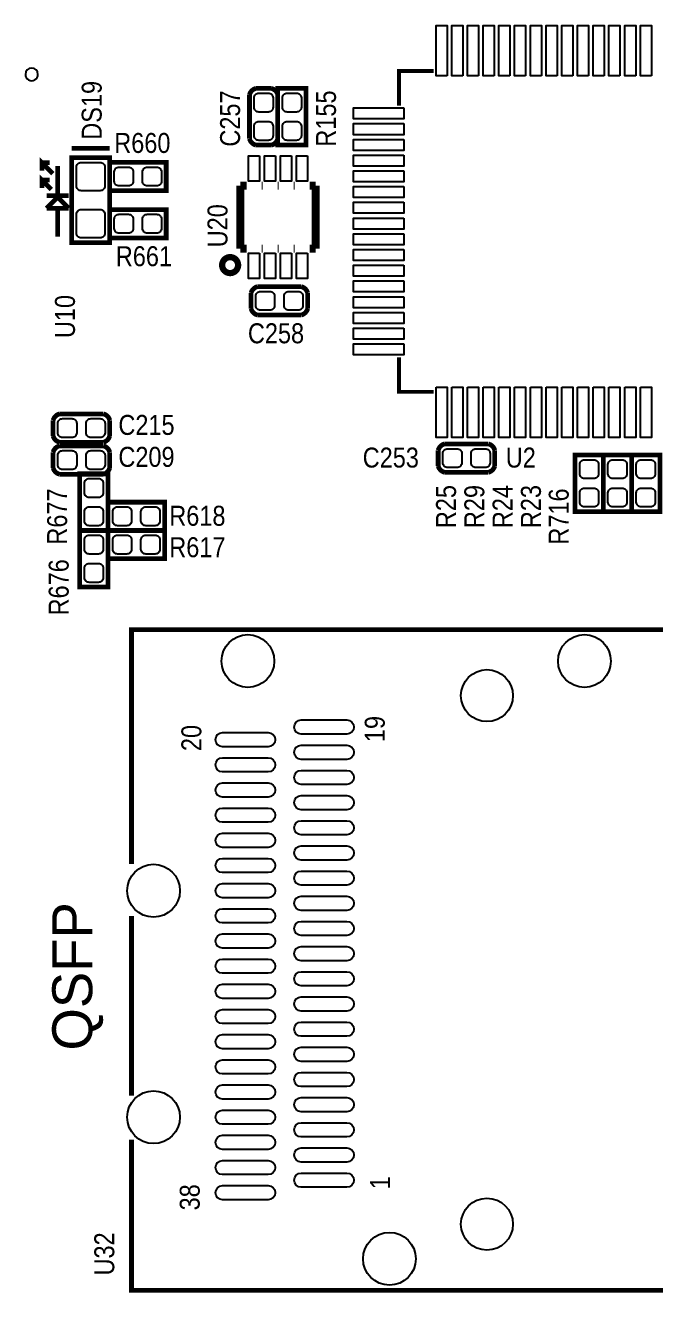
# Model space of a CAD drawing. Extents: x 35 to 236, y 10 to 166.
# Drawn here: x 172.22 to 192.27, y 100.15 to 140.44 of the extents above; entities that cross this region are included whole.
import ezdxf
from ezdxf.enums import TextEntityAlignment as Align

# ---------------------------------------------------------------- set-up
doc = ezdxf.new("R2010")
doc.units = 0
for name, color, linetype in [('BG_SILKSCREEN_TOP', 254, 'CONTINUOUS'), ('PG_SILKSCREEN_TOP', 254, 'CONTINUOUS'), ('PIN_SOLDERMASK_TOP', 85, 'CONTINUOUS'), ('RD_SILKSCREEN_TOP', 142, 'CONTINUOUS')]:
    doc.layers.add(name, color=color, linetype=linetype)

msp = doc.modelspace()

# ---------------------------------------------------------------- linework, layer by layer
at = {"layer": 'PG_SILKSCREEN_TOP'}
msp.add_lwpolyline([(172.6222, 138.8768, 0.99996), (172.2223, 138.8768, 1.00004), (172.6222, 138.8768)], format="xyb", dxfattribs=at)
for points, const_width in [([(184.1063, 137.8858), (184.1063, 138.9858), (185.2063, 138.9858)], 0.125), ([(180.5, 136.63), (180.25, 136.63), (180.25, 138.43), (181.15, 138.43), (181.15, 136.63), (180.5, 136.63)], 0.15), ([(174.9, 136.53), (173.7, 136.53)], 0.15), ([(179.55, 136.63), (180.05, 136.63)], 0.15), ([(173.1, 135.72), (172.75, 136.07), (172.75, 135.82)], 0.15), ([(174.5, 136.23), (173.7, 136.23), (173.7, 133.53), (174.5, 133.53)], 0.15), ([(174.5, 136.23), (174.9, 136.23), (174.9, 133.53), (174.5, 133.53)], 0.15), ([(176.7, 135.43), (176.7, 135.18), (174.9, 135.18), (174.9, 136.08), (176.7, 136.08), (176.7, 135.43)], 0.15), ([(172.75, 136.07), (173, 136.07)], 0.15), ([(173.25, 134.97), (173.25, 135.97)], 0.15), ([(173.05, 135.22), (172.75, 135.52), (172.75, 135.27)], 0.15), ([(172.75, 135.52), (173, 135.52)], 0.15), ([(179.0592, 133.3383), (179.0592, 135.3398)], 0.254), ([(179.0592, 135.3398), (179.2573, 135.3398)], 0.254), ([(179.7348, 135.3398), (179.7653, 135.3398)], 0.254), ([(180.2428, 135.3398), (180.2733, 135.3398)], 0.254), ([(180.7508, 135.3398), (180.7813, 135.3398)], 0.254), ([(181.2588, 135.3398), (181.4569, 135.3398)], 0.254), ([(181.4569, 135.3398), (181.4569, 133.3383)], 0.254), ([(172.9, 135.02), (173.6, 135.02)], 0.15), ([(172.9, 134.62), (173.25, 134.97)], 0.15), ([(173.25, 134.97), (173.6, 134.62)], 0.15), ([(173.6, 134.62), (172.9, 134.62)], 0.15), ([(173.25, 134.57), (173.25, 133.72)], 0.15), ([(176.7, 133.93), (176.7, 133.68), (174.9, 133.68), (174.9, 134.58), (176.7, 134.58), (176.7, 133.93)], 0.15), ([(179.0592, 133.3383), (179.2573, 133.3383)], 0.254), ([(179.7348, 133.3383), (179.7653, 133.3383)], 0.254), ([(180.2428, 133.3383), (180.2733, 133.3383)], 0.254), ([(180.7508, 133.3383), (180.7813, 133.3383)], 0.254), ([(181.2588, 133.3383), (181.4569, 133.3383)], 0.254), ([(181.2, 131.43), (181.2, 131.93)], 0.15), ([(185.2063, 128.7859), (184.1063, 128.7859), (184.1063, 129.8859)], 0.125), ([(173.1063, 127.8848), (173.1063, 127.3848)], 0.15), ([(173.1063, 126.8688), (173.1063, 126.3688)], 0.15), ([(185.35, 126.93), (185.35, 126.43)], 0.15), ([(190.35, 126.78), (190.6, 126.78), (190.6, 124.98), (189.7, 124.98), (189.7, 126.78), (190.35, 126.78)], 0.15), ([(191.25, 126.78), (191.5, 126.78), (191.5, 124.98), (190.6, 124.98), (190.6, 126.78), (191.25, 126.78)], 0.15), ([(192.15, 126.78), (192.4, 126.78), (192.4, 124.98), (191.5, 124.98), (191.5, 126.78), (192.15, 126.78)], 0.15), ([(174.2, 124.38), (173.95, 124.38), (173.95, 126.18), (174.85, 126.18), (174.85, 124.38), (174.2, 124.38)], 0.15), ([(174.85, 125.03), (174.85, 125.28), (176.65, 125.28), (176.65, 124.38), (174.85, 124.38), (174.85, 125.03)], 0.15), ([(174.6, 124.38), (174.85, 124.38), (174.85, 122.58), (173.95, 122.58), (173.95, 124.38), (174.6, 124.38)], 0.15), ([(176.65, 123.73), (176.65, 123.48), (174.85, 123.48), (174.85, 124.38), (176.65, 124.38), (176.65, 123.73)], 0.15), ([(175.6, 113.7781), (175.6, 121.2302), (230.0001, 121.2302)], 0.1524), ([(175.6, 106.4121), (175.6, 112.1271)], 0.1524), ([(230.0001, 100.23), (175.6, 100.23), (175.6, 105.0151)], 0.1524)]:
    msp.add_lwpolyline(points, dxfattribs=dict(at, const_width=const_width))
for points, const_width in [([(180.05, 136.63, 0.265564), (180.25, 136.83), (180.25, 138.23, 0.265564), (180.05, 138.43), (179.55, 138.43, 0.265564), (179.35, 138.23), (179.35, 136.83, 0.265564), (179.55, 136.63)], 0.15), ([(178.8331, 132.815, 0.999839), (178.635, 132.8151, 1.000161), (178.8331, 132.815)], 0.508), ([(181.2, 131.93, 0.265564), (181, 132.13), (179.6, 132.13, 0.265564), (179.4, 131.93), (179.4, 131.43, 0.265564), (179.6, 131.23), (181, 131.23, 0.265564), (181.2, 131.43)], 0.15), ([(173.1063, 127.3848, 0.265564), (173.3063, 127.1848), (174.7063, 127.1848, 0.265564), (174.9063, 127.3848), (174.9063, 127.8848, 0.265564), (174.7063, 128.0848), (173.3063, 128.0848, 0.265564), (173.1063, 127.8848)], 0.15), ([(173.1063, 126.3688, 0.265564), (173.3063, 126.1688), (174.7063, 126.1688, 0.265564), (174.9063, 126.3688), (174.9063, 126.8688, 0.265564), (174.7063, 127.0688), (173.3063, 127.0688, 0.265564), (173.1063, 126.8688)], 0.15), ([(185.35, 126.43, 0.265564), (185.55, 126.23), (186.95, 126.23, 0.265564), (187.15, 126.43), (187.15, 126.93, 0.265564), (186.95, 127.13), (185.55, 127.13, 0.265564), (185.35, 126.93)], 0.15)]:
    msp.add_lwpolyline(points, format="xyb", dxfattribs=dict(at, const_width=const_width))
at = {"layer": 'PIN_SOLDERMASK_TOP'}
for points in [[(185.6313, 138.8358), (185.2813, 138.8358), (185.2813, 140.4358), (185.6313, 140.4358)], [(186.1313, 138.8358), (185.7813, 138.8358), (185.7813, 140.4358), (186.1313, 140.4358)], [(186.6313, 138.8358), (186.2813, 138.8358), (186.2813, 140.4358), (186.6313, 140.4358)], [(187.1313, 138.8358), (186.7813, 138.8358), (186.7813, 140.4358), (187.1313, 140.4358)], [(187.6313, 138.8358), (187.2813, 138.8358), (187.2813, 140.4358), (187.6313, 140.4358)], [(188.1313, 138.8358), (187.7813, 138.8358), (187.7813, 140.4358), (188.1313, 140.4358)], [(188.6313, 138.8358), (188.2813, 138.8358), (188.2813, 140.4358), (188.6313, 140.4358)], [(189.1313, 138.8358), (188.7813, 138.8358), (188.7813, 140.4358), (189.1313, 140.4358)], [(189.6313, 138.8358), (189.2813, 138.8358), (189.2813, 140.4358), (189.6313, 140.4358)], [(190.1313, 138.8358), (189.7813, 138.8358), (189.7813, 140.4358), (190.1313, 140.4358)], [(190.6313, 138.8358), (190.2813, 138.8358), (190.2813, 140.4358), (190.6313, 140.4358)], [(191.1313, 138.8358), (190.7813, 138.8358), (190.7813, 140.4358), (191.1313, 140.4358)], [(191.6313, 138.8358), (191.2813, 138.8358), (191.2813, 140.4358), (191.6313, 140.4358)], [(192.1313, 138.8358), (191.7813, 138.8358), (191.7813, 140.4358), (192.1313, 140.4358)], [(184.2563, 137.8108), (184.2563, 137.4608), (182.6563, 137.4608), (182.6563, 137.8108)], [(184.2563, 137.3108), (184.2563, 136.9608), (182.6563, 136.9608), (182.6563, 137.3108)], [(184.2563, 136.8108), (184.2563, 136.4608), (182.6563, 136.4608), (182.6563, 136.8108)], [(179.6712, 136.2897), (179.6712, 135.4871), (179.3208, 135.4871), (179.3208, 136.2897)], [(180.1792, 136.2897), (180.1792, 135.4871), (179.8288, 135.4871), (179.8288, 136.2897)], [(180.6873, 136.2897), (180.6873, 135.4871), (180.3367, 135.4871), (180.3367, 136.2897)], [(181.1952, 136.2897), (181.1952, 135.4871), (180.8448, 135.4871), (180.8448, 136.2897)], [(184.2563, 136.3108), (184.2563, 135.9608), (182.6563, 135.9608), (182.6563, 136.3108)], [(184.2563, 135.8108), (184.2563, 135.4608), (182.6563, 135.4608), (182.6563, 135.8108)], [(184.2563, 135.3108), (184.2563, 134.9608), (182.6563, 134.9608), (182.6563, 135.3108)], [(184.2563, 134.8108), (184.2563, 134.4608), (182.6563, 134.4608), (182.6563, 134.8108)], [(184.2563, 134.3108), (184.2563, 133.9608), (182.6563, 133.9608), (182.6563, 134.3108)], [(184.2563, 133.8108), (184.2563, 133.4608), (182.6563, 133.4608), (182.6563, 133.8108)], [(179.6712, 133.1909), (179.6712, 132.3883), (179.3208, 132.3883), (179.3208, 133.1909)], [(180.1792, 133.1909), (180.1792, 132.3883), (179.8288, 132.3883), (179.8288, 133.1909)], [(180.6873, 133.1909), (180.6873, 132.3883), (180.3367, 132.3883), (180.3367, 133.1909)], [(181.1952, 133.1909), (181.1952, 132.3883), (180.8448, 132.3883), (180.8448, 133.1909)], [(184.2563, 133.3108), (184.2563, 132.9608), (182.6563, 132.9608), (182.6563, 133.3108)], [(184.2563, 132.8108), (184.2563, 132.4608), (182.6563, 132.4608), (182.6563, 132.8108)], [(184.2563, 132.3108), (184.2563, 131.9608), (182.6563, 131.9608), (182.6563, 132.3108)], [(184.2563, 131.8108), (184.2563, 131.4608), (182.6563, 131.4608), (182.6563, 131.8108)], [(184.2563, 131.3108), (184.2563, 130.9608), (182.6563, 130.9608), (182.6563, 131.3108)], [(184.2563, 130.8108), (184.2563, 130.4608), (182.6563, 130.4608), (182.6563, 130.8108)], [(184.2563, 130.3108), (184.2563, 129.9608), (182.6563, 129.9608), (182.6563, 130.3108)], [(185.2813, 128.9358), (185.6313, 128.9358), (185.6313, 127.3358), (185.2813, 127.3358)], [(185.7813, 128.9358), (186.1313, 128.9358), (186.1313, 127.3358), (185.7813, 127.3358)], [(186.2813, 128.9358), (186.6313, 128.9358), (186.6313, 127.3358), (186.2813, 127.3358)], [(186.7813, 128.9358), (187.1313, 128.9358), (187.1313, 127.3358), (186.7813, 127.3358)], [(187.2813, 128.9358), (187.6313, 128.9358), (187.6313, 127.3358), (187.2813, 127.3358)], [(187.7813, 128.9358), (188.1313, 128.9358), (188.1313, 127.3358), (187.7813, 127.3358)], [(188.2813, 128.9358), (188.6313, 128.9358), (188.6313, 127.3358), (188.2813, 127.3358)], [(188.7813, 128.9358), (189.1313, 128.9358), (189.1313, 127.3358), (188.7813, 127.3358)], [(189.2813, 128.9358), (189.6313, 128.9358), (189.6313, 127.3358), (189.2813, 127.3358)], [(189.7813, 128.9358), (190.1313, 128.9358), (190.1313, 127.3358), (189.7813, 127.3358)], [(190.2813, 128.9358), (190.6313, 128.9358), (190.6313, 127.3358), (190.2813, 127.3358)], [(190.7813, 128.9358), (191.1313, 128.9358), (191.1313, 127.3358), (190.7813, 127.3358)], [(191.2813, 128.9358), (191.6313, 128.9358), (191.6313, 127.3358), (191.2813, 127.3358)], [(191.7813, 128.9358), (192.1313, 128.9358), (192.1313, 127.3358), (191.7813, 127.3358)]]:
    msp.add_lwpolyline(points, close=True, dxfattribs=at)
for points in [[(179.5, 137.83), (179.5, 138.13, -0.414214), (179.65, 138.28), (179.95, 138.28, -0.414214), (180.1, 138.13), (180.1, 137.83, -0.414214), (179.95, 137.68), (179.65, 137.68, -0.414214)], [(181, 138.13), (181, 137.83, -0.414214), (180.85, 137.68), (180.55, 137.68, -0.414214), (180.4, 137.83), (180.4, 138.13, -0.414214), (180.55, 138.28), (180.85, 138.28, -0.414214)], [(179.5, 136.93), (179.5, 137.23, -0.414214), (179.65, 137.38), (179.95, 137.38, -0.414214), (180.1, 137.23), (180.1, 136.93, -0.414214), (179.95, 136.78), (179.65, 136.78, -0.414214)], [(181, 137.23), (181, 136.93, -0.414214), (180.85, 136.78), (180.55, 136.78, -0.414214), (180.4, 136.93), (180.4, 137.23, -0.414214), (180.55, 137.38), (180.85, 137.38, -0.414214)], [(174.6, 136.08, -0.414214), (174.75, 135.93), (174.75, 135.33, -0.414214), (174.6, 135.18), (174, 135.18, -0.414214), (173.85, 135.33), (173.85, 135.93, -0.414214), (174, 136.08)], [(175.2, 135.93), (175.5, 135.93, -0.414214), (175.65, 135.78), (175.65, 135.48, -0.414214), (175.5, 135.33), (175.2, 135.33, -0.414214), (175.05, 135.48), (175.05, 135.78, -0.414214)], [(176.1, 135.93), (176.4, 135.93, -0.414214), (176.55, 135.78), (176.55, 135.48, -0.414214), (176.4, 135.33), (176.1, 135.33, -0.414214), (175.95, 135.48), (175.95, 135.78, -0.414214)], [(174.6, 134.58, -0.414214), (174.75, 134.43), (174.75, 133.83, -0.414214), (174.6, 133.68), (174, 133.68, -0.414214), (173.85, 133.83), (173.85, 134.43, -0.414214), (174, 134.58)], [(175.2, 134.43), (175.5, 134.43, -0.414214), (175.65, 134.28), (175.65, 133.98, -0.414214), (175.5, 133.83), (175.2, 133.83, -0.414214), (175.05, 133.98), (175.05, 134.28, -0.414214)], [(176.1, 134.43), (176.4, 134.43, -0.414214), (176.55, 134.28), (176.55, 133.98, -0.414214), (176.4, 133.83), (176.1, 133.83, -0.414214), (175.95, 133.98), (175.95, 134.28, -0.414214)], [(180, 131.38), (179.7, 131.38, -0.414214), (179.55, 131.53), (179.55, 131.83, -0.414214), (179.7, 131.98), (180, 131.98, -0.414214), (180.15, 131.83), (180.15, 131.53, -0.414214)], [(180.9, 131.38), (180.6, 131.38, -0.414214), (180.45, 131.53), (180.45, 131.83, -0.414214), (180.6, 131.98), (180.9, 131.98, -0.414214), (181.05, 131.83), (181.05, 131.53, -0.414214)], [(173.4063, 127.9348), (173.7063, 127.9348, -0.414214), (173.8563, 127.7848), (173.8563, 127.4848, -0.414214), (173.7063, 127.3348), (173.4063, 127.3348, -0.414214), (173.2563, 127.4848), (173.2563, 127.7848, -0.414214)], [(174.3063, 127.9348), (174.6063, 127.9348, -0.414214), (174.7563, 127.7848), (174.7563, 127.4848, -0.414214), (174.6063, 127.3348), (174.3063, 127.3348, -0.414214), (174.1563, 127.4848), (174.1563, 127.7848, -0.414214)], [(173.4063, 126.9188), (173.7063, 126.9188, -0.414214), (173.8563, 126.7688), (173.8563, 126.4688, -0.414214), (173.7063, 126.3188), (173.4063, 126.3188, -0.414214), (173.2563, 126.4688), (173.2563, 126.7688, -0.414214)], [(174.3063, 126.9188), (174.6063, 126.9188, -0.414214), (174.7563, 126.7688), (174.7563, 126.4688, -0.414214), (174.6063, 126.3188), (174.3063, 126.3188, -0.414214), (174.1563, 126.4688), (174.1563, 126.7688, -0.414214)], [(185.65, 126.98), (185.95, 126.98, -0.414214), (186.1, 126.83), (186.1, 126.53, -0.414214), (185.95, 126.38), (185.65, 126.38, -0.414214), (185.5, 126.53), (185.5, 126.83, -0.414214)], [(186.55, 126.98), (186.85, 126.98, -0.414214), (187, 126.83), (187, 126.53, -0.414214), (186.85, 126.38), (186.55, 126.38, -0.414214), (186.4, 126.53), (186.4, 126.83, -0.414214)], [(189.85, 126.18), (189.85, 126.48, -0.414214), (190, 126.63), (190.3, 126.63, -0.414214), (190.45, 126.48), (190.45, 126.18, -0.414214), (190.3, 126.03), (190, 126.03, -0.414214)], [(190.75, 126.18), (190.75, 126.48, -0.414214), (190.9, 126.63), (191.2, 126.63, -0.414214), (191.35, 126.48), (191.35, 126.18, -0.414214), (191.2, 126.03), (190.9, 126.03, -0.414214)], [(191.65, 126.18), (191.65, 126.48, -0.414214), (191.8, 126.63), (192.1, 126.63, -0.414214), (192.25, 126.48), (192.25, 126.18, -0.414214), (192.1, 126.03), (191.8, 126.03, -0.414214)], [(174.7, 125.88), (174.7, 125.58, -0.414214), (174.55, 125.43), (174.25, 125.43, -0.414214), (174.1, 125.58), (174.1, 125.88, -0.414214), (174.25, 126.03), (174.55, 126.03, -0.414214)], [(189.85, 125.28), (189.85, 125.58, -0.414214), (190, 125.73), (190.3, 125.73, -0.414214), (190.45, 125.58), (190.45, 125.28, -0.414214), (190.3, 125.13), (190, 125.13, -0.414214)], [(190.75, 125.28), (190.75, 125.58, -0.414214), (190.9, 125.73), (191.2, 125.73, -0.414214), (191.35, 125.58), (191.35, 125.28, -0.414214), (191.2, 125.13), (190.9, 125.13, -0.414214)], [(191.65, 125.28), (191.65, 125.58, -0.414214), (191.8, 125.73), (192.1, 125.73, -0.414214), (192.25, 125.58), (192.25, 125.28, -0.414214), (192.1, 125.13), (191.8, 125.13, -0.414214)], [(174.7, 124.98), (174.7, 124.68, -0.414214), (174.55, 124.53), (174.25, 124.53, -0.414214), (174.1, 124.68), (174.1, 124.98, -0.414214), (174.25, 125.13), (174.55, 125.13, -0.414214)], [(175.45, 124.53), (175.15, 124.53, -0.414214), (175, 124.68), (175, 124.98, -0.414214), (175.15, 125.13), (175.45, 125.13, -0.414214), (175.6, 124.98), (175.6, 124.68, -0.414214)], [(176.35, 124.53), (176.05, 124.53, -0.414214), (175.9, 124.68), (175.9, 124.98, -0.414214), (176.05, 125.13), (176.35, 125.13, -0.414214), (176.5, 124.98), (176.5, 124.68, -0.414214)], [(174.1, 123.78), (174.1, 124.08, -0.414214), (174.25, 124.23), (174.55, 124.23, -0.414214), (174.7, 124.08), (174.7, 123.78, -0.414214), (174.55, 123.63), (174.25, 123.63, -0.414214)], [(175.15, 124.23), (175.45, 124.23, -0.414214), (175.6, 124.08), (175.6, 123.78, -0.414214), (175.45, 123.63), (175.15, 123.63, -0.414214), (175, 123.78), (175, 124.08, -0.414214)], [(176.05, 124.23), (176.35, 124.23, -0.414214), (176.5, 124.08), (176.5, 123.78, -0.414214), (176.35, 123.63), (176.05, 123.63, -0.414214), (175.9, 123.78), (175.9, 124.08, -0.414214)], [(174.1, 122.88), (174.1, 123.18, -0.414214), (174.25, 123.33), (174.55, 123.33, -0.414214), (174.7, 123.18), (174.7, 122.88, -0.414214), (174.55, 122.73), (174.25, 122.73, -0.414214)], [(180.995, 118.3559), (182.4452, 118.3559, -1), (182.4452, 117.9043), (180.995, 117.9043, -1)], [(178.4949, 117.9559), (179.9451, 117.9559, -1), (179.9451, 117.5043), (178.4949, 117.5043, -1)], [(180.995, 117.5558), (182.4452, 117.5558, -1), (182.4452, 117.1042), (180.995, 117.1042, -1)], [(178.4949, 117.1558), (179.9451, 117.1558, -1), (179.9451, 116.7042), (178.4949, 116.7042, -1)], [(180.995, 116.756), (182.4452, 116.756, -1), (182.4452, 116.3044), (180.995, 116.3044, -1)], [(178.4949, 116.3559), (179.9451, 116.3559, -1), (179.9451, 115.9043), (178.4949, 115.9043, -1)], [(180.995, 115.9559), (182.4452, 115.9559, -1), (182.4452, 115.5043), (180.995, 115.5043, -1)], [(178.4949, 115.5558), (179.9451, 115.5558, -1), (179.9451, 115.1042), (178.4949, 115.1042, -1)], [(180.995, 115.1558), (182.4452, 115.1558, -1), (182.4452, 114.7042), (180.995, 114.7042, -1)], [(178.4949, 114.756), (179.9451, 114.756, -1), (179.9451, 114.3044), (178.4949, 114.3044, -1)], [(180.995, 114.3559), (182.4452, 114.3559, -1), (182.4452, 113.9043), (180.995, 113.9043, -1)], [(178.4949, 113.9559), (179.9451, 113.9559, -1), (179.9451, 113.5043), (178.4949, 113.5043, -1)], [(180.995, 113.5558), (182.4452, 113.5558, -1), (182.4452, 113.1042), (180.995, 113.1042, -1)], [(178.4949, 113.1558), (179.9451, 113.1558, -1), (179.9451, 112.7042), (178.4949, 112.7042, -1)], [(180.995, 112.756), (182.4452, 112.756, -1), (182.4452, 112.3044), (180.995, 112.3044, -1)], [(178.4949, 112.3559), (179.9451, 112.3559, -1), (179.9451, 111.9043), (178.4949, 111.9043, -1)], [(180.995, 111.9559), (182.4452, 111.9559, -1), (182.4452, 111.5043), (180.995, 111.5043, -1)], [(178.4949, 111.5558), (179.9451, 111.5558, -1), (179.9451, 111.1042), (178.4949, 111.1042, -1)], [(180.995, 111.1558), (182.4452, 111.1558, -1), (182.4452, 110.7042), (180.995, 110.7042, -1)], [(178.4949, 110.756), (179.9451, 110.756, -1), (179.9451, 110.3044), (178.4949, 110.3044, -1)], [(180.995, 110.356), (182.4452, 110.356, -1), (182.4452, 109.9044), (180.995, 109.9044, -1)], [(178.4949, 109.9559), (179.9451, 109.9559, -1), (179.9451, 109.5043), (178.4949, 109.5043, -1)], [(180.995, 109.5559), (182.4452, 109.5559, -1), (182.4452, 109.1043), (180.995, 109.1043, -1)], [(178.4949, 109.1558), (179.9451, 109.1558, -1), (179.9451, 108.7042), (178.4949, 108.7042, -1)], [(180.995, 108.756), (182.4452, 108.756, -1), (182.4452, 108.3044), (180.995, 108.3044, -1)], [(178.4949, 108.356), (179.9451, 108.356, -1), (179.9451, 107.9044), (178.4949, 107.9044, -1)], [(180.995, 107.9559), (182.4452, 107.9559, -1), (182.4452, 107.5043), (180.995, 107.5043, -1)], [(178.4949, 107.5559), (179.9451, 107.5559, -1), (179.9451, 107.1043), (178.4949, 107.1043, -1)], [(180.995, 107.1558), (182.4452, 107.1558, -1), (182.4452, 106.7042), (180.995, 106.7042, -1)], [(178.4949, 106.756), (179.9451, 106.756, -1), (179.9451, 106.3044), (178.4949, 106.3044, -1)], [(180.995, 106.356), (182.4452, 106.356, -1), (182.4452, 105.9044), (180.995, 105.9044, -1)], [(178.4949, 105.9559), (179.9451, 105.9559, -1), (179.9451, 105.5043), (178.4949, 105.5043, -1)], [(180.995, 105.5559), (182.4452, 105.5559, -1), (182.4452, 105.1043), (180.995, 105.1043, -1)], [(178.4949, 105.1558), (179.9451, 105.1558, -1), (179.9451, 104.7042), (178.4949, 104.7042, -1)], [(180.995, 104.756), (182.4452, 104.756, -1), (182.4452, 104.3044), (180.995, 104.3044, -1)], [(178.4949, 104.356), (179.9451, 104.356, -1), (179.9451, 103.9044), (178.4949, 103.9044, -1)], [(180.995, 103.9559), (182.4452, 103.9559, -1), (182.4452, 103.5043), (180.995, 103.5043, -1)], [(178.4949, 103.5559), (179.9451, 103.5559, -1), (179.9451, 103.1043), (178.4949, 103.1043, -1)]]:
    msp.add_lwpolyline(points, format="xyb", close=True, dxfattribs=at)
for centre, radius in [((179.3, 120.2302), 0.8382), ((190, 120.2302), 0.8382), ((186.9002, 119.1301), 0.8257), ((176.3, 112.93), 0.8382), ((176.3, 105.7301), 0.8382), ((186.9002, 102.3301), 0.8257), ((183.8001, 101.23), 0.8382)]:
    msp.add_circle(centre, radius, dxfattribs=at)

# ---------------------------------------------------------------- texts
at = {"layer": 'BG_SILKSCREEN_TOP', "width": 1.02}
msp.add_text('QSFP', height=1.27, rotation=90, dxfattribs=at).set_placement((174.35, 107.85))
at = {"layer": 'PG_SILKSCREEN_TOP', "width": 0.88}
for s, p in [('19', (183.6501, 117.6529)), ('20', (177.8191, 117.3679)), ('38', (177.7681, 102.7679)), ('1', (183.8221, 103.4379))]:
    msp.add_text(s, height=0.635, rotation=90, dxfattribs=at).set_placement(p)
at = {"layer": 'RD_SILKSCREEN_TOP', "width": 0.88}
for s, p in [('DS19', (174.65, 136.8)), ('C257', (179.05, 136.58)), ('R155', (182.1, 136.58)), ('U20', (178.65, 133.38)), ('R25', (185.9167, 124.455)), ('R29', (186.8167, 124.455)), ('R24', (187.7167, 124.455)), ('R23', (188.6167, 124.455)), ('R716', (189.5, 123.93)), ('R677', (173.55, 123.93)), ('R676', (173.6, 121.68)), ('U32', (175.0502, 100.6999))]:
    msp.add_text(s, height=0.635, rotation=90, dxfattribs=at).set_placement(p)
for s, p in [('R660', (175.05, 136.38)), ('R661', (175.1, 132.78)), ('C258', (179.3, 130.33)), ('C215', (175.1813, 127.4181)), ('C209', (175.1813, 126.4021)), ('C253', (182.95, 126.38)), ('U2', (187.5, 126.38)), ('R618', (176.8, 124.53)), ('R617', (176.8, 123.53))]:
    msp.add_text(s, height=0.635, dxfattribs=at).set_placement(p)
msp.add_text('U10', height=0.635, rotation=90, dxfattribs=at).set_placement((173.8, 131.18), align=Align.CENTER)

doc.saveas('drawing.dxf')
